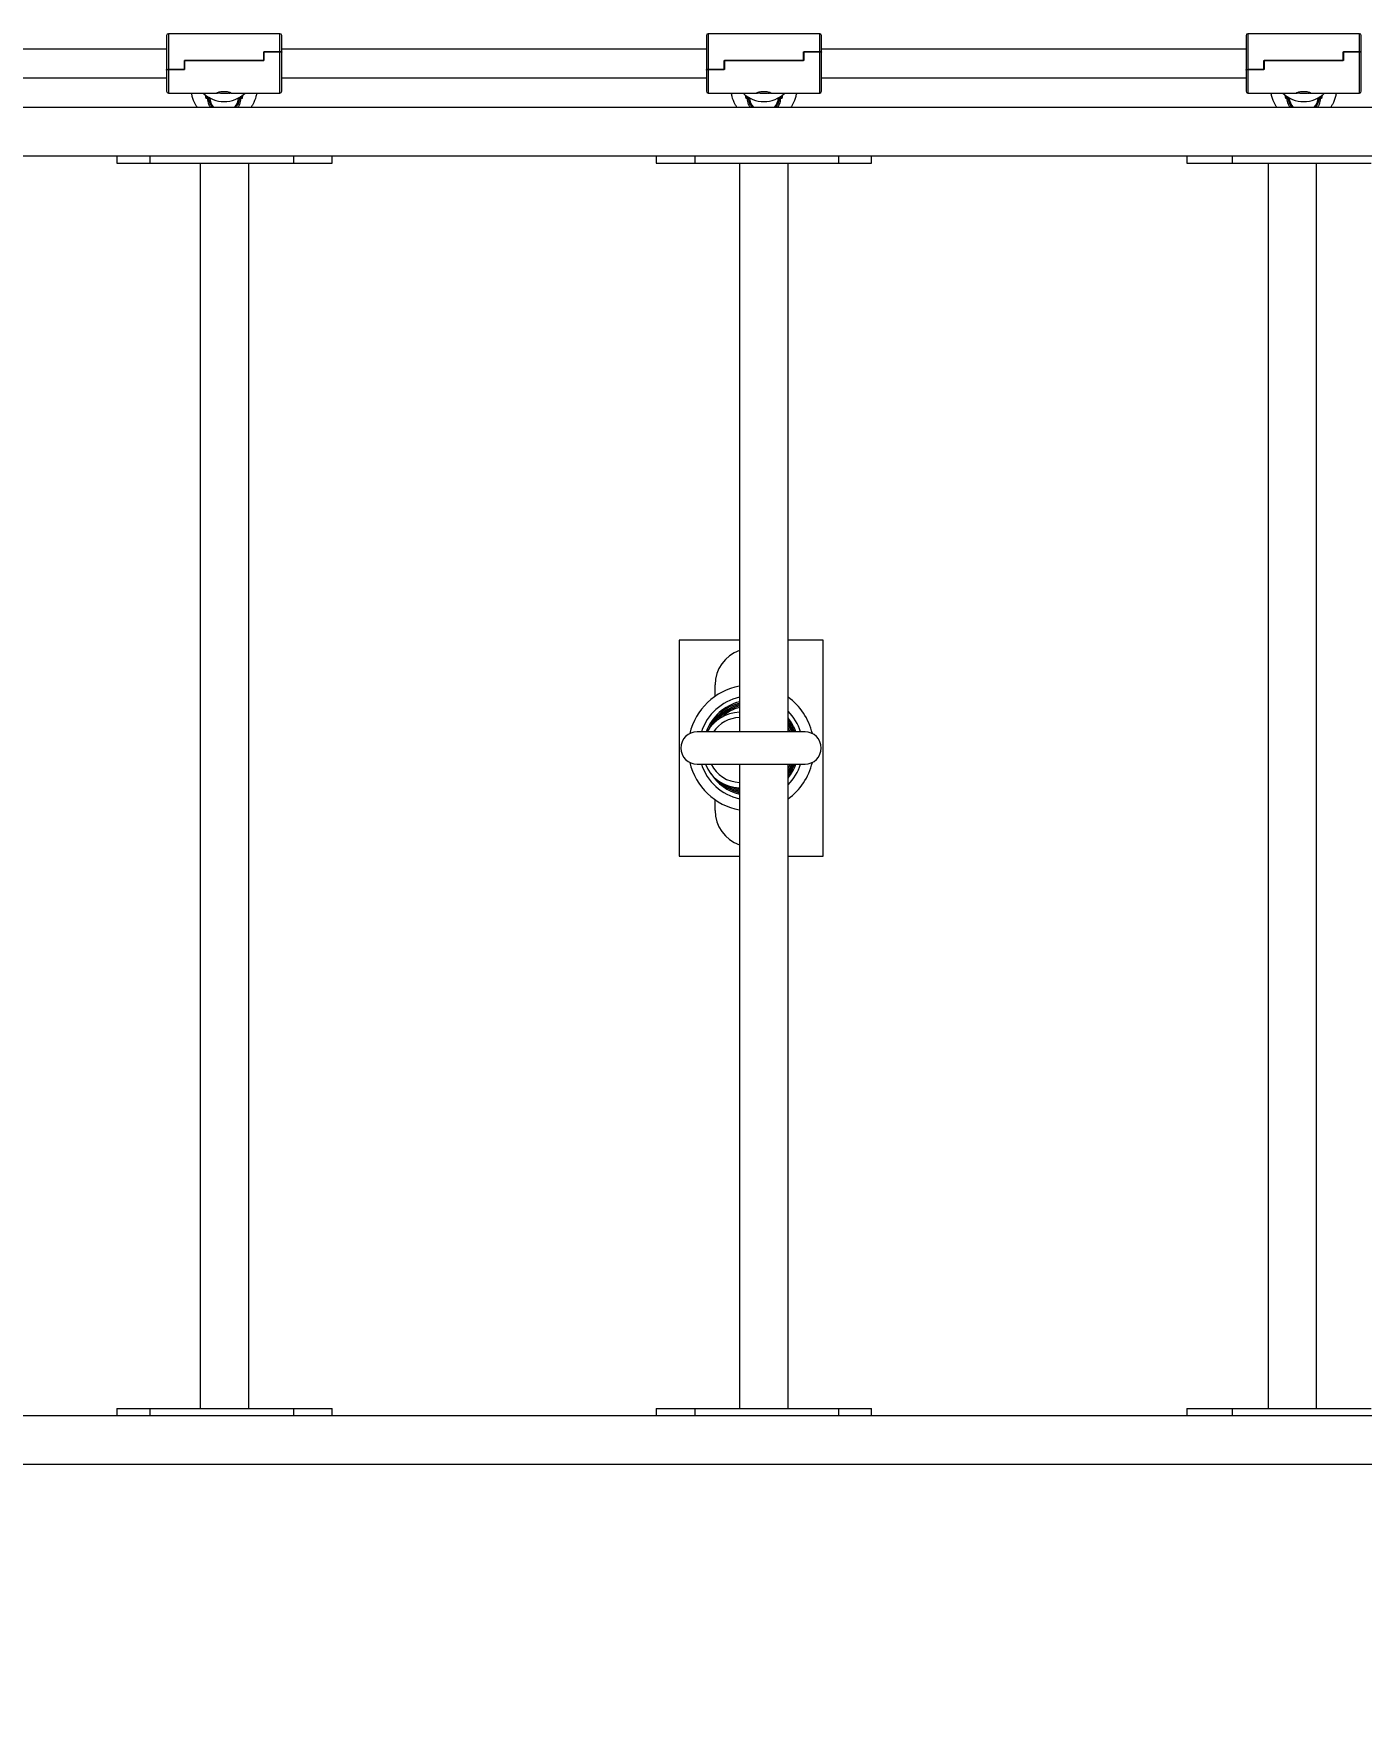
# Model space of a CAD drawing. Header units: millimetres. Extents: x -3404 to 5772, y -2831 to 1948.
# Drawn here: x -393 to 345, y -542 to 395 of the extents above; entities that cross this region are included whole.
import ezdxf

# ---------------------------------------------------------------- set-up
doc = ezdxf.new("R2010")
doc.units = ezdxf.units.MM
doc.layers.add('DIKOM_РАЗМЕР_ОБЪЕКТА', color=7, linetype='Continuous')
doc.styles.add('style1', font='arial.ttf', dxfattribs={"width": 0.8})
doc.dimstyles.new('1-50', dxfattribs={"dimtxt": 300, "dimasz": 200, "dimexe": 100, "dimexo": 0, "dimgap": 100, "dimtad": 1, "dimtxsty": 'style1', "dimcen": 200, "dimclrd": 7, "dimclre": 7, "dimclrt": 7, "dimadec": 1, "dimazin": 2, "dimtfac": 1, "dimtmove": 0, "dimatfit": 2, "dimfxl": 0, "dimlwd": 25, "dimlwe": 18, "dimarcsym": 0})

# ---------------------------------------------------------------- blocks, each defined once
blk = doc.blocks.new('*D10')
at = {"layer": 'Defpoints', "color": 0, "transparency": 16777216}
for p in [(-1904.25, -383.87), (1629.53, -383.87), (1629.53, -1182.49)]:
    blk.add_point(p, dxfattribs=at)
at = {"layer": 'DIKOM_РАЗМЕР_ОБЪЕКТА', "color": 7, "lineweight": 18, "transparency": 16777216}
for p, q in [((-1904.25, -383.87), (-1904.25, -1282.49)), ((1629.53, -383.87), (1629.53, -1282.49))]:
    blk.add_line(p, q, dxfattribs=at)
at = {"layer": 'DIKOM_РАЗМЕР_ОБЪЕКТА', "color": 7, "lineweight": 25, "transparency": 16777216}
blk.add_line((-1704.25, -1182.49), (1429.53, -1182.49), dxfattribs=at)
at = {"layer": 'DIKOM_РАЗМЕР_ОБЪЕКТА', "color": 7, "transparency": 16777216}
for points in [[(-1704.25, -1149.16), (-1704.25, -1215.82), (-1904.25, -1182.49)], [(1429.53, -1149.16), (1429.53, -1215.82), (1629.53, -1182.49)]]:
    blk.add_solid(points, dxfattribs=at)
at = {"layer": 'DIKOM_РАЗМЕР_ОБЪЕКТА', "color": 7, "transparency": 16777216, "insert": (-70.38, -929.22), "char_height": 300, "attachment_point": 5, "style": 'style1'}
blk.add_mtext('3500', dxfattribs=at)

msp = doc.modelspace()

# ---------------------------------------------------------------- linework, layer by layer
at = {"color": 7, "linetype": 'Continuous', "lineweight": 15}
for p, q in [((-256.349, 394.516), (-318.349, 394.516)), ((43.651, 394.516), (-18.349, 394.516)), ((343.651, 394.516), (281.651, 394.516)), ((-319.349, 386.016), (-555.349, 386.016)), ((-265.349, 384.496), (-256.349, 384.496)), ((-265.349, 379.593), (-265.349, 384.496)), ((-265.249, 384.189), (-265.349, 384.189)), ((-265.249, 384.399), (-265.249, 379.593)), ((-256.349, 384.399), (-265.249, 384.399)), ((-19.349, 386.016), (-255.349, 386.016)), ((-255.349, 384.395), (-255.349, 384.189)), ((34.651, 384.496), (43.651, 384.496)), ((34.651, 379.593), (34.651, 384.496)), ((34.751, 384.189), (34.651, 384.189)), ((34.751, 384.399), (34.751, 379.593)), ((43.651, 384.399), (34.751, 384.399)), ((280.651, 386.016), (44.651, 386.016)), ((44.651, 384.395), (44.651, 384.189)), ((334.651, 384.496), (343.651, 384.496)), ((334.651, 379.593), (334.651, 384.496)), ((334.751, 384.189), (334.651, 384.189)), ((334.751, 384.399), (334.751, 379.593)), ((343.651, 384.399), (334.751, 384.399)), ((-319.349, 379.211), (-319.349, 379.322)), ((-309.449, 379.593), (-265.349, 379.593)), ((-309.449, 374.644), (-309.449, 379.593)), ((-309.449, 379.211), (-309.349, 379.211)), ((-309.449, 379.067), (-309.349, 379.067)), ((-309.349, 379.593), (-309.349, 374.542)), ((-265.249, 379.593), (-309.349, 379.593)), ((-255.349, 379.322), (-255.349, 379.211)), ((-19.349, 379.211), (-19.349, 379.322)), ((-9.449, 379.593), (34.651, 379.593)), ((-9.449, 374.644), (-9.449, 379.593)), ((-9.449, 379.211), (-9.349, 379.211)), ((-9.449, 379.067), (-9.349, 379.067)), ((-9.349, 379.593), (-9.349, 374.542)), ((34.751, 379.593), (-9.349, 379.593)), ((44.651, 379.322), (44.651, 379.211)), ((280.651, 379.211), (280.651, 379.322)), ((290.551, 379.593), (334.651, 379.593)), ((290.551, 374.644), (290.551, 379.593)), ((290.551, 379.211), (290.651, 379.211)), ((290.551, 379.067), (290.651, 379.067)), ((290.651, 379.593), (290.651, 374.542)), ((334.751, 379.593), (290.651, 379.593)), ((-555.349, 370.016), (-319.349, 370.016)), ((-319.349, 374.33), (-319.349, 374.544)), ((-318.349, 374.644), (-309.449, 374.644)), ((-309.349, 374.542), (-318.349, 374.542)), ((-309.449, 374.542), (-309.449, 374.644)), ((-255.349, 370.016), (-19.349, 370.016)), ((-19.349, 374.33), (-19.349, 374.544)), ((-18.349, 374.644), (-9.449, 374.644)), ((-9.349, 374.542), (-18.349, 374.542)), ((-9.449, 374.542), (-9.449, 374.644)), ((44.651, 370.016), (280.651, 370.016)), ((280.651, 374.33), (280.651, 374.544)), ((281.651, 374.644), (290.551, 374.644)), ((290.651, 374.542), (281.651, 374.542)), ((290.551, 374.542), (290.551, 374.644)), ((-318.349, 361.516), (-290.979, 361.516)), ((-297.614, 360.355), (-297.308, 358.516)), ((-297.308, 358.516), (-297.614, 360.355)), ((-296.595, 358.516), (-297.308, 358.516)), ((-296.595, 358.516), (-297.308, 358.516)), ((-295.866, 358.516), (-295.866, 359.124)), ((-295.835, 358.516), (-295.849, 359.016)), ((-283.714, 361.516), (-256.349, 361.516)), ((-278.849, 359.016), (-278.864, 358.516)), ((-278.833, 359.124), (-278.833, 358.516)), ((-277.391, 358.516), (-278.104, 358.516)), ((-277.391, 358.516), (-278.104, 358.516)), ((-277.391, 358.516), (-277.051, 360.557)), ((-277.051, 360.557), (-277.391, 358.516)), ((-18.349, 361.516), (9.021, 361.516)), ((2.386, 360.355), (2.692, 358.516)), ((2.692, 358.516), (2.386, 360.355)), ((3.405, 358.516), (2.692, 358.516)), ((3.405, 358.516), (2.692, 358.516)), ((4.134, 358.516), (4.134, 359.124)), ((4.165, 358.516), (4.151, 359.016)), ((16.286, 361.516), (43.651, 361.516)), ((21.151, 359.016), (21.136, 358.516)), ((21.167, 359.124), (21.167, 358.516)), ((22.609, 358.516), (21.896, 358.516)), ((22.609, 358.516), (21.896, 358.516)), ((22.609, 358.516), (22.949, 360.557)), ((22.949, 360.557), (22.609, 358.516)), ((281.651, 361.516), (309.021, 361.516)), ((302.386, 360.355), (302.692, 358.516)), ((302.692, 358.516), (302.386, 360.355)), ((303.405, 358.516), (302.692, 358.516)), ((303.405, 358.516), (302.692, 358.516)), ((304.134, 358.516), (304.134, 359.124)), ((304.165, 358.516), (304.151, 359.016)), ((316.286, 361.516), (343.651, 361.516)), ((321.151, 359.016), (321.136, 358.516)), ((321.167, 359.124), (321.167, 358.516)), ((322.609, 358.516), (321.896, 358.516)), ((322.609, 358.516), (321.896, 358.516)), ((322.609, 358.516), (322.949, 360.557)), ((322.949, 360.557), (322.609, 358.516)), ((-819.203, 353.633), (544.483, 353.633)), ((-819.203, 326.633), (468.017, 326.633)), ((-347.06, 326.633), (-347.06, 322.633)), ((-347.06, 322.633), (-328.636, 322.633)), ((-328.636, 326.633), (-328.636, 322.633)), ((-328.636, 322.633), (-248.885, 322.633)), ((-300.684, 322.633), (-300.684, -369.367)), ((-273.684, -369.367), (-273.684, 322.633)), ((-248.885, 326.633), (-248.885, 322.633)), ((-248.885, 322.633), (-227.309, 322.633)), ((-227.309, 322.633), (-227.309, 326.633)), ((-47.313, 326.633), (-47.313, 322.633)), ((-47.313, 322.633), (-25.737, 322.633)), ((-25.737, 326.633), (-25.737, 322.633)), ((-25.737, 322.633), (54.014, 322.633)), ((-0.938, 322.633), (-0.938, 6.573)), ((26.062, 6.573), (26.062, 322.633)), ((54.014, 326.633), (54.014, 322.633)), ((54.014, 322.633), (72.438, 322.633)), ((72.438, 322.633), (72.438, 326.633)), ((247.7, 326.633), (247.7, 322.633)), ((247.7, 322.633), (272.861, 322.633)), ((272.861, 326.633), (272.861, 322.633)), ((272.861, 322.633), (350.152, 322.633)), ((292.845, 322.633), (292.845, -369.367)), ((319.845, -369.367), (319.845, 322.633)), ((-0.938, 57.573), (-34.504, 57.573)), ((-34.504, 57.573), (-34.504, -62.427)), ((45.496, 57.573), (26.062, 57.573)), ((45.496, -62.427), (45.496, 57.573)), ((-14.504, 26.295), (-14.504, 32.75)), ((35.496, 6.573), (-24.504, 6.573)), ((-24.504, -11.427), (35.496, -11.427)), ((-0.938, -11.427), (-0.938, -369.367)), ((26.062, -369.367), (26.062, -11.427)), ((-14.504, -37.212), (-14.504, -31.15)), ((-34.504, -62.427), (-0.938, -62.427)), ((26.062, -62.427), (45.496, -62.427)), ((-819.203, -373.367), (468.017, -373.367)), ((-347.06, -369.367), (-347.06, -373.367)), ((-347.06, -369.367), (-328.636, -369.367)), ((-328.636, -369.367), (-328.636, -373.367)), ((-328.636, -369.367), (-248.885, -369.367)), ((-248.885, -369.367), (-248.885, -373.367)), ((-248.885, -369.367), (-227.309, -369.367)), ((-227.309, -373.367), (-227.309, -369.367)), ((-47.313, -369.367), (-47.313, -373.367)), ((-47.313, -369.367), (-25.737, -369.367)), ((-25.737, -369.367), (-25.737, -373.367)), ((-25.737, -369.367), (54.014, -369.367)), ((54.014, -369.367), (54.014, -373.367)), ((54.014, -369.367), (72.438, -369.367)), ((72.438, -373.367), (72.438, -369.367)), ((247.7, -369.367), (247.7, -373.367)), ((247.7, -369.367), (272.861, -369.367)), ((272.861, -369.367), (272.861, -373.367)), ((272.861, -369.367), (350.152, -369.367)), ((-819.203, -400.367), (544.483, -400.367))]:
    msp.add_line(p, q, dxfattribs=at)
at = {"color": 8, "linetype": 'Continuous', "lineweight": 15}
for p, q in [((-318.349, 394.516), (-318.349, 374.644)), ((-256.349, 384.496), (-256.349, 394.516)), ((-18.349, 394.516), (-18.349, 374.644)), ((43.651, 384.496), (43.651, 394.516)), ((281.651, 394.516), (281.651, 374.644)), ((343.651, 384.496), (343.651, 394.516)), ((-256.349, 361.516), (-256.349, 384.399)), ((43.651, 361.516), (43.651, 384.399)), ((343.651, 361.516), (343.651, 384.399)), ((-318.349, 374.542), (-318.349, 361.516)), ((-18.349, 374.542), (-18.349, 361.516)), ((281.651, 374.542), (281.651, 361.516)), ((-296.595, 358.516), (-296.52, 359.71)), ((-289.785, 361.469), (-290.249, 361.507)), ((-284.45, 361.507), (-284.914, 361.469)), ((-278.18, 359.734), (-278.104, 358.516)), ((3.405, 358.516), (3.48, 359.71)), ((10.215, 361.469), (9.751, 361.507)), ((15.55, 361.507), (15.086, 361.469)), ((21.82, 359.734), (21.896, 358.516)), ((303.405, 358.516), (303.48, 359.71)), ((310.215, 361.469), (309.751, 361.507)), ((315.55, 361.507), (315.086, 361.469)), ((321.82, 359.734), (321.896, 358.516))]:
    msp.add_line(p, q, dxfattribs=at)
at = {"color": 7, "linetype": 'Continuous', "lineweight": 15, "flags": 128}
for points in [[(-295.347, 358.825), (-295.671, 359.009), (-295.866, 359.124)], [(4.653, 358.825), (4.329, 359.009), (4.134, 359.124)], [(304.653, 358.825), (304.329, 359.009), (304.134, 359.124)], [(26.062, 10.422), (26.969, 8.842), (28.014, 6.573)], [(28.014, -11.427), (26.969, -13.697), (26.062, -15.277)]]:
    msp.add_lwpolyline(points, dxfattribs=at)
at = {"color": 8, "linetype": 'Continuous', "lineweight": 15, "flags": 128}
for points in [[(27.216, 6.573), (26.542, 8.052), (26.062, 8.964)], [(26.062, -13.819), (27.147, -11.591), (27.216, -11.427)], [(-2.968, -24.361), (-1.631, -24.831), (-0.938, -25.04)]]:
    msp.add_lwpolyline(points, dxfattribs=at)
at = {"color": 7, "linetype": 'Continuous', "lineweight": 15}
for centre, radius, start, end in [((-318.349, 393.516), 1, 90, 180), ((-256.349, 393.516), 1, 0, 90), ((-18.349, 393.516), 1, 90, 180), ((43.651, 393.516), 1, 0, 90), ((281.651, 393.516), 1, 90, 180), ((343.651, 393.516), 1, 0, 90), ((-318.349, 362.516), 1, 180, 270), ((-287.349, 373.315), 16.55, 225.473446, 314.526554), ((-287.349, 359.016), 8, 181.369556, 222.292578), ((-287.349, 359.016), 8, 317.707422, 358.630511), ((-287.349, 359.016), 8.5, 356.627713, 0.654828), ((-256.349, 362.516), 1, 270, 0), ((-18.349, 362.516), 1, 180, 270), ((12.651, 373.316), 16.55, 225.474047, 314.525953), ((12.651, 359.016), 8, 181.369523, 222.292578), ((12.651, 359.016), 8, 317.707422, 358.630477), ((12.651, 359.016), 8.5, 356.627713, 0.654794), ((43.651, 362.516), 1, 270, 0), ((281.651, 362.516), 1, 180, 270), ((312.651, 373.315), 16.55, 225.47362, 314.52638), ((312.651, 359.016), 8, 181.369523, 222.292578), ((312.651, 359.016), 8, 317.707422, 358.630477), ((312.651, 359.016), 8.5, 356.627713, 0.654794), ((343.651, 362.516), 1, 270, 0), ((5.496, 32.75), 20, 108.765795, 180), ((5.496, -2.427), 35, 100.59286, 166.738524), ((5.496, -2.427), 25.75, 104.469492, 156.567725), ((5.496, -2.427), 24.25, 105.385968, 139.234966), ((5.496, -2.427), 35, 13.261476, 54.013139), ((-0.468, -3.523), 20.987, 91.282669, 151.245797), ((-0.468, -3.523), 17.987, 91.496647, 145.855161), ((5.496, -2.427), 25.75, 20.457627, 36.995837), ((-24.504, -2.427), 9, 90, 270), ((35.496, -2.427), 9, 270, 90), ((5.496, -2.427), 35, 193.261476, 259.40714), ((-0.468, -3.523), 20.987, 202.124693, 268.717331), ((-0.468, -3.523), 17.987, 206.06814, 268.503353), ((5.496, -2.427), 35, 305.986861, 346.738524), ((5.496, -2.427), 25.75, 323.004163, 339.542373), ((5.496, -2.427), 25.75, 224.254369, 255.530508), ((5.496, -2.427), 24.25, 241.587128, 254.614032), ((5.496, -37.212), 20, 180, 251.234205)]:
    msp.add_arc(centre, radius, start, end, dxfattribs=at)
at = {"color": 8, "linetype": 'Continuous', "lineweight": 15}
for centre, radius, start, end in [((-287.362, 359.065), 7.988, 181.725006, 222.846742), ((-287.333, 359.063), 7.983, 317.141752, 358.286501), ((12.636, 359.064), 7.985, 181.717629, 222.851866), ((12.665, 359.064), 7.985, 317.149114, 358.281391), ((312.636, 359.064), 7.985, 181.718944, 222.852804), ((312.664, 359.065), 7.987, 317.151234, 358.277018), ((5.496, -2.427), 28.974, 102.830296, 161.902982), ((5.496, -2.427), 26.49, 104.056847, 160.138305), ((5.496, -2.427), 25.01, 104.907393, 147.40675), ((5.496, -2.427), 24.99, 104.919601, 147.179231), ((5.496, -2.427), 23.51, 105.882842, 131.925337), ((5.496, -2.427), 28.974, 18.097018, 44.779991), ((5.496, -2.427), 26.49, 19.861695, 39.070768), ((5.496, -2.427), 25.01, 21.091356, 34.683225), ((5.496, -2.427), 24.99, 21.109043, 34.616905), ((5.496, -2.427), 28.974, 198.097018, 257.169704), ((5.496, -2.427), 26.49, 212.333829, 255.943153), ((5.496, -2.427), 26.49, 320.929232, 340.138305), ((5.496, -2.427), 28.974, 315.220009, 341.902982), ((5.496, -2.427), 25.01, 325.316775, 338.908644), ((5.496, -2.427), 24.99, 325.383095, 338.890957), ((5.496, -2.427), 25.01, 233.415344, 255.092607), ((5.496, -2.427), 24.99, 233.642864, 255.080399)]:
    msp.add_arc(centre, radius, start, end, dxfattribs=at)
at = {"color": 7, "linetype": 'Continuous', "lineweight": 15}
for points, knots in [([(-319.349, 393.452), (-319.349, 393.465), (-319.349, 393.508), (-319.349, 392.973), (-319.349, 391.832), (-319.349, 390.057), (-319.349, 387.784), (-319.349, 385.155), (-319.349, 382.362), (-319.349, 380.434), (-319.349, 379.497)], [0, 0, 0, 0, 0.0591855, 0.1906943, 0.3276707, 0.467555, 0.6074371, 0.7444152, 0.8759249, 1, 1, 1, 1]), ([(-255.349, 384.395), (-255.349, 385.082), (-255.349, 386.48), (-255.349, 388.374), (-255.349, 390.072), (-255.349, 391.481), (-255.349, 392.555), (-255.349, 393.227), (-255.349, 393.528), (-255.349, 393.488), (-255.349, 393.477)], [0, 0, 0, 0, 0.1296973, 0.2641892, 0.4020816, 0.5417365, 0.6813953, 0.8192876, 0.9537822, 1, 1, 1, 1]), ([(-19.349, 393.452), (-19.349, 393.465), (-19.349, 393.508), (-19.349, 392.973), (-19.349, 391.832), (-19.349, 390.057), (-19.349, 387.784), (-19.349, 385.155), (-19.349, 382.362), (-19.349, 380.434), (-19.349, 379.497)], [0, 0, 0, 0, 0.0591855, 0.1906943, 0.3276707, 0.467555, 0.6074371, 0.7444152, 0.8759249, 1, 1, 1, 1]), ([(44.651, 384.395), (44.651, 385.082), (44.651, 386.48), (44.651, 388.374), (44.651, 390.072), (44.651, 391.481), (44.651, 392.555), (44.651, 393.227), (44.651, 393.528), (44.651, 393.488), (44.651, 393.477)], [0, 0, 0, 0, 0.1296973, 0.2641892, 0.4020816, 0.5417365, 0.6813953, 0.8192876, 0.9537822, 1, 1, 1, 1]), ([(280.651, 393.452), (280.651, 393.465), (280.651, 393.508), (280.651, 392.973), (280.651, 391.832), (280.651, 390.057), (280.651, 387.784), (280.651, 385.155), (280.651, 382.362), (280.651, 380.434), (280.651, 379.497)], [0, 0, 0, 0, 0.0591855, 0.1906943, 0.3276707, 0.467555, 0.6074371, 0.7444152, 0.8759249, 1, 1, 1, 1]), ([(344.651, 384.395), (344.651, 385.082), (344.651, 386.48), (344.651, 388.374), (344.651, 390.072), (344.651, 391.481), (344.651, 392.555), (344.651, 393.227), (344.651, 393.528), (344.651, 393.488), (344.651, 393.477)], [0, 0, 0, 0, 0.1296973, 0.2641892, 0.4020816, 0.5417365, 0.6813953, 0.8192876, 0.9537822, 1, 1, 1, 1]), ([(-256.349, 384.496), (-256.241, 384.495), (-256.024, 384.493), (-255.734, 384.477), (-255.508, 384.453), (-255.372, 384.424), (-255.356, 384.404), (-255.349, 384.395)], [0, 0, 0, 0, 0.2016758, 0.4031313, 0.6086064, 0.8233019, 1, 1, 1, 1]), ([(-255.349, 384.299), (-255.361, 384.311), (-255.385, 384.334), (-255.571, 384.365), (-255.843, 384.388), (-256.121, 384.398), (-256.292, 384.399), (-256.349, 384.399)], [0, 0, 0, 0, 0.2289651, 0.4581227, 0.6805921, 0.8923685, 1, 1, 1, 1]), ([(-255.349, 379.497), (-255.349, 380.323), (-255.349, 381.974), (-255.349, 383.524), (-255.349, 384.299)], [0, 0, 0, 0, 0.4999953, 1, 1, 1, 1]), ([(43.651, 384.496), (43.759, 384.495), (43.976, 384.493), (44.266, 384.477), (44.492, 384.453), (44.628, 384.424), (44.644, 384.404), (44.651, 384.395)], [0, 0, 0, 0, 0.2016728, 0.4031902, 0.6086123, 0.8233045, 1, 1, 1, 1]), ([(44.651, 384.299), (44.639, 384.311), (44.615, 384.334), (44.429, 384.365), (44.157, 384.388), (43.879, 384.398), (43.708, 384.399), (43.651, 384.399)], [0, 0, 0, 0, 0.2289651, 0.4581227, 0.6805921, 0.8923685, 1, 1, 1, 1]), ([(44.651, 379.497), (44.651, 380.323), (44.651, 381.974), (44.651, 383.524), (44.651, 384.299)], [0, 0, 0, 0, 0.4999953, 1, 1, 1, 1]), ([(343.651, 384.496), (343.759, 384.495), (343.976, 384.493), (344.266, 384.477), (344.492, 384.453), (344.628, 384.424), (344.644, 384.404), (344.651, 384.395)], [0, 0, 0, 0, 0.2016416, 0.4031644, 0.6086169, 0.8232998, 1, 1, 1, 1]), ([(344.651, 384.299), (344.639, 384.311), (344.615, 384.334), (344.429, 384.365), (344.157, 384.388), (343.879, 384.398), (343.708, 384.399), (343.651, 384.399)], [0, 0, 0, 0, 0.2289647, 0.4581461, 0.6806211, 0.8924028, 1, 1, 1, 1]), ([(344.651, 379.497), (344.651, 380.323), (344.651, 381.974), (344.651, 383.524), (344.651, 384.299)], [0, 0, 0, 0, 0.4999953, 1, 1, 1, 1]), ([(-319.349, 379.497), (-319.349, 378.665), (-319.349, 377.001), (-319.349, 375.363), (-319.349, 374.544)], [0, 0, 0, 0, 0.500001, 1, 1, 1, 1]), ([(-255.349, 362.581), (-255.349, 362.57), (-255.349, 362.537), (-255.349, 363.059), (-255.349, 364.139), (-255.349, 365.843), (-255.349, 368.083), (-255.349, 370.743), (-255.349, 373.645), (-255.349, 376.603), (-255.349, 378.551), (-255.349, 379.497)], [0, 0, 0, 0, 0.0574366, 0.1672591, 0.2836617, 0.4049033, 0.5287181, 0.6525313, 0.7737726, 0.8901745, 1, 1, 1, 1]), ([(-19.349, 379.497), (-19.349, 378.665), (-19.349, 377.001), (-19.349, 375.363), (-19.349, 374.544)], [0, 0, 0, 0, 0.500001, 1, 1, 1, 1]), ([(44.651, 362.581), (44.651, 362.57), (44.651, 362.537), (44.651, 363.059), (44.651, 364.139), (44.651, 365.843), (44.651, 368.083), (44.651, 370.743), (44.651, 373.645), (44.651, 376.603), (44.651, 378.551), (44.651, 379.497)], [0, 0, 0, 0, 0.0574366, 0.1672591, 0.2836617, 0.4049033, 0.5287181, 0.6525313, 0.7737726, 0.8901745, 1, 1, 1, 1]), ([(280.651, 379.497), (280.651, 378.665), (280.651, 377.001), (280.651, 375.363), (280.651, 374.544)], [0, 0, 0, 0, 0.500001, 1, 1, 1, 1]), ([(344.651, 362.581), (344.651, 362.57), (344.651, 362.537), (344.651, 363.059), (344.651, 364.139), (344.651, 365.843), (344.651, 368.083), (344.651, 370.743), (344.651, 373.645), (344.651, 376.603), (344.651, 378.551), (344.651, 379.497)], [0, 0, 0, 0, 0.0574366, 0.1672591, 0.2836617, 0.4049033, 0.5287181, 0.6525313, 0.7737726, 0.8901745, 1, 1, 1, 1]), ([(-319.349, 374.544), (-319.337, 374.556), (-319.314, 374.579), (-319.127, 374.61), (-318.855, 374.633), (-318.578, 374.643), (-318.407, 374.644), (-318.349, 374.644)], [0, 0, 0, 0, 0.2289346, 0.4581399, 0.6806501, 0.892439, 1, 1, 1, 1]), ([(-318.349, 374.542), (-318.458, 374.541), (-318.675, 374.539), (-318.965, 374.522), (-319.191, 374.499), (-319.327, 374.47), (-319.342, 374.45), (-319.349, 374.441)], [0, 0, 0, 0, 0.2016057, 0.403131, 0.6086067, 0.8233086, 1, 1, 1, 1]), ([(-319.349, 374.441), (-319.349, 373.701), (-319.349, 372.194), (-319.349, 370.056), (-319.349, 368.055), (-319.349, 366.281), (-319.349, 364.807), (-319.349, 363.679), (-319.349, 362.935), (-319.349, 362.549), (-319.349, 362.554), (-319.349, 362.556)], [0, 0, 0, 0, 0.1111413, 0.2263915, 0.3445562, 0.4642326, 0.5839081, 0.7020709, 0.8173232, 0.9284634, 1, 1, 1, 1]), ([(-19.349, 374.544), (-19.337, 374.556), (-19.314, 374.579), (-19.127, 374.61), (-18.855, 374.633), (-18.578, 374.643), (-18.407, 374.644), (-18.349, 374.644)], [0, 0, 0, 0, 0.2289354, 0.4580931, 0.6805921, 0.8923703, 1, 1, 1, 1]), ([(-18.349, 374.542), (-18.458, 374.541), (-18.675, 374.539), (-18.965, 374.522), (-19.191, 374.499), (-19.327, 374.47), (-19.342, 374.45), (-19.349, 374.441)], [0, 0, 0, 0, 0.2016723, 0.403191, 0.60861, 0.8233049, 1, 1, 1, 1]), ([(-19.349, 374.441), (-19.349, 373.701), (-19.349, 372.194), (-19.349, 370.056), (-19.349, 368.055), (-19.349, 366.281), (-19.349, 364.807), (-19.349, 363.679), (-19.349, 362.935), (-19.349, 362.549), (-19.349, 362.554), (-19.349, 362.556)], [0, 0, 0, 0, 0.1111413, 0.2263915, 0.3445562, 0.4642326, 0.5839081, 0.7020709, 0.8173232, 0.9284634, 1, 1, 1, 1]), ([(280.651, 374.544), (280.663, 374.556), (280.686, 374.579), (280.873, 374.61), (281.145, 374.633), (281.422, 374.643), (281.593, 374.644), (281.651, 374.644)], [0, 0, 0, 0, 0.228935, 0.4581165, 0.6806211, 0.8924046, 1, 1, 1, 1]), ([(281.651, 374.542), (281.542, 374.541), (281.325, 374.539), (281.035, 374.522), (280.809, 374.499), (280.674, 374.47), (280.658, 374.45), (280.651, 374.441)], [0, 0, 0, 0, 0.2016411, 0.4031652, 0.6086146, 0.8233002, 1, 1, 1, 1]), ([(280.651, 374.441), (280.651, 373.701), (280.651, 372.194), (280.651, 370.056), (280.651, 368.055), (280.651, 366.281), (280.651, 364.807), (280.651, 363.679), (280.651, 362.935), (280.651, 362.549), (280.651, 362.554), (280.651, 362.556)], [0, 0, 0, 0, 0.1111413, 0.2263915, 0.3445562, 0.4642326, 0.5839081, 0.7020709, 0.8173232, 0.9284634, 1, 1, 1, 1]), ([(-302.358, 353.633), (-302.678, 354.146), (-303.84, 356.012), (-304.905, 358.691), (-305.338, 360.885), (-305.462, 361.516)], [0, 0, 0, 0, 0.2128918, 0.7736255, 1, 1, 1, 1]), ([(-295.835, 358.516), (-295.841, 358.516), (-295.854, 358.516), (-295.952, 358.516), (-296.095, 358.516), (-296.264, 358.516), (-296.432, 358.516), (-296.54, 358.516), (-296.59, 358.516), (-296.595, 358.516)], [0, 0, 0, 0, 0.1776728, 0.3554488, 0.5284528, 0.6892498, 0.8388328, 0.9829921, 1, 1, 1, 1]), ([(-296.595, 358.516), (-296.547, 358.516), (-296.452, 358.516), (-296.29, 358.516), (-296.135, 358.516), (-295.999, 358.516), (-295.913, 358.516), (-295.85, 358.516), (-295.841, 358.516), (-295.835, 358.516)], [0, 0, 0, 0, 0.145368, 0.2907924, 0.4346656, 0.582207, 0.7386302, 0.8216357, 1, 1, 1, 1]), ([(-293.773, 353.633), (-294.269, 354.242), (-295.453, 355.694), (-295.694, 357.48), (-295.835, 358.516)], [0, 0, 0, 0, 0.4195338, 1, 1, 1, 1]), ([(-290.523, 361.539), (-290.759, 361.526), (-291.222, 361.5), (-291.417, 361.576), (-291.202, 361.755), (-290.558, 362.011), (-289.559, 362.271), (-288.301, 362.451), (-286.942, 362.483), (-285.648, 362.36), (-284.537, 362.129), (-283.722, 361.859), (-283.391, 361.679), (-283.321, 361.56), (-283.481, 361.5), (-283.946, 361.526), (-284.176, 361.539)], [0, 0, 0, 0, 0.0750195, 0.1469893, 0.2212997, 0.2955645, 0.3711248, 0.4477142, 0.5228386, 0.5962762, 0.6704361, 0.7465741, 0.8229215, 0.853009, 0.9273241, 1, 1, 1, 1]), ([(-289.785, 361.469), (-289.917, 361.494), (-290.084, 361.526), (-290.265, 361.54), (-290.384, 361.545), (-290.467, 361.541), (-290.523, 361.539)], [0, 0, 0, 0, 0.4919468, 0.618304, 0.7446901, 1, 1, 1, 1]), ([(-284.914, 361.469), (-285.293, 361.397), (-286.05, 361.252), (-287.399, 361.186), (-288.71, 361.262), (-289.433, 361.401), (-289.785, 361.469)], [0, 0, 0, 0, 0.255202, 0.5105806, 0.7615715, 1, 1, 1, 1]), ([(-284.914, 361.469), (-284.781, 361.494), (-284.615, 361.526), (-284.434, 361.54), (-284.314, 361.545), (-284.231, 361.541), (-284.176, 361.539)], [0, 0, 0, 0, 0.4919034, 0.6182714, 0.7446683, 1, 1, 1, 1]), ([(-278.864, 358.516), (-279.004, 357.481), (-279.246, 355.695), (-280.428, 354.243), (-280.925, 353.633)], [0, 0, 0, 0, 0.5799216, 1, 1, 1, 1]), ([(-278.864, 358.516), (-278.858, 358.516), (-278.845, 358.516), (-278.747, 358.516), (-278.604, 358.516), (-278.435, 358.516), (-278.267, 358.516), (-278.159, 358.516), (-278.109, 358.516), (-278.104, 358.516)], [0, 0, 0, 0, 0.1776736, 0.3554981, 0.5285208, 0.6894474, 0.8389375, 0.9831123, 1, 1, 1, 1]), ([(-278.864, 358.516), (-278.858, 358.516), (-278.845, 358.516), (-278.747, 358.516), (-278.604, 358.516), (-278.435, 358.516), (-278.267, 358.516), (-278.159, 358.516), (-278.109, 358.516), (-278.104, 358.516)], [0, 0, 0, 0, 0.1776651, 0.3555051, 0.5284363, 0.689346, 0.8388285, 0.9830989, 1, 1, 1, 1]), ([(-269.236, 361.516), (-269.361, 360.885), (-269.794, 358.692), (-270.854, 356.007), (-272.027, 354.146), (-272.35, 353.633)], [0, 0, 0, 0, 0.2262404, 0.7866421, 1, 1, 1, 1]), ([(-2.358, 353.633), (-2.678, 354.146), (-3.84, 356.012), (-4.905, 358.691), (-5.338, 360.885), (-5.462, 361.516)], [0, 0, 0, 0, 0.2128985, 0.773626, 1, 1, 1, 1]), ([(4.165, 358.516), (4.159, 358.516), (4.147, 358.516), (4.048, 358.516), (3.906, 358.516), (3.736, 358.516), (3.568, 358.516), (3.46, 358.516), (3.41, 358.516), (3.405, 358.516)], [0, 0, 0, 0, 0.1776475, 0.3554698, 0.5283839, 0.6892776, 0.8387453, 0.9828989, 1, 1, 1, 1]), ([(3.405, 358.516), (3.453, 358.516), (3.548, 358.516), (3.71, 358.516), (3.865, 358.516), (4.001, 358.516), (4.087, 358.516), (4.15, 358.516), (4.159, 358.516), (4.165, 358.516)], [0, 0, 0, 0, 0.1453642, 0.2907849, 0.4346543, 0.5821919, 0.7386111, 0.8216586, 1, 1, 1, 1]), ([(6.228, 353.633), (5.731, 354.242), (4.547, 355.694), (4.306, 357.48), (4.165, 358.516)], [0, 0, 0, 0, 0.4195426, 1, 1, 1, 1]), ([(9.478, 361.539), (9.241, 361.526), (8.778, 361.5), (8.583, 361.576), (8.798, 361.755), (9.442, 362.011), (10.441, 362.271), (11.699, 362.451), (13.058, 362.483), (14.352, 362.36), (15.463, 362.129), (16.278, 361.859), (16.609, 361.679), (16.679, 361.56), (16.519, 361.5), (16.054, 361.526), (15.824, 361.539)], [0, 0, 0, 0, 0.0750226, 0.1469923, 0.2213038, 0.2955653, 0.3711257, 0.447715, 0.522846, 0.5962836, 0.6704379, 0.7465759, 0.8229252, 0.8530122, 0.9273273, 1, 1, 1, 1]), ([(10.215, 361.469), (10.083, 361.494), (9.916, 361.526), (9.735, 361.54), (9.616, 361.545), (9.533, 361.541), (9.478, 361.539)], [0, 0, 0, 0, 0.4918998, 0.6183461, 0.744742, 1, 1, 1, 1]), ([(15.086, 361.469), (14.707, 361.397), (13.95, 361.252), (12.601, 361.186), (11.29, 361.262), (10.567, 361.401), (10.215, 361.469)], [0, 0, 0, 0, 0.255182, 0.5105831, 0.7615516, 1, 1, 1, 1]), ([(15.086, 361.469), (15.219, 361.494), (15.385, 361.526), (15.566, 361.54), (15.686, 361.545), (15.769, 361.541), (15.824, 361.539)], [0, 0, 0, 0, 0.4918644, 0.6183017, 0.7446885, 1, 1, 1, 1]), ([(21.136, 358.516), (20.996, 357.481), (20.754, 355.695), (19.572, 354.243), (19.075, 353.633)], [0, 0, 0, 0, 0.5799128, 1, 1, 1, 1]), ([(21.136, 358.516), (21.142, 358.516), (21.155, 358.516), (21.253, 358.516), (21.396, 358.516), (21.565, 358.516), (21.733, 358.516), (21.841, 358.516), (21.891, 358.516), (21.896, 358.516)], [0, 0, 0, 0, 0.1776787, 0.3554367, 0.5284465, 0.6893611, 0.8389495, 0.9831136, 1, 1, 1, 1]), ([(21.136, 358.516), (21.142, 358.516), (21.155, 358.516), (21.253, 358.516), (21.396, 358.516), (21.565, 358.516), (21.733, 358.516), (21.841, 358.516), (21.891, 358.516), (21.896, 358.516)], [0, 0, 0, 0, 0.1776614, 0.3554443, 0.528455, 0.6893613, 0.8388407, 0.9830056, 1, 1, 1, 1]), ([(30.764, 361.516), (30.639, 360.885), (30.206, 358.692), (29.147, 356.007), (27.973, 354.146), (27.65, 353.633)], [0, 0, 0, 0, 0.2262399, 0.7866353, 1, 1, 1, 1]), ([(297.642, 353.633), (297.322, 354.146), (296.16, 356.012), (295.095, 358.691), (294.662, 360.885), (294.538, 361.516)], [0, 0, 0, 0, 0.2128918, 0.7736255, 1, 1, 1, 1]), ([(304.165, 358.516), (304.159, 358.516), (304.146, 358.516), (304.048, 358.516), (303.905, 358.516), (303.736, 358.516), (303.568, 358.516), (303.46, 358.516), (303.41, 358.516), (303.405, 358.516)], [0, 0, 0, 0, 0.1776685, 0.355476, 0.5284431, 0.689296, 0.8388284, 0.9829916, 1, 1, 1, 1]), ([(303.405, 358.516), (303.453, 358.516), (303.548, 358.516), (303.71, 358.516), (303.865, 358.516), (304.001, 358.516), (304.087, 358.516), (304.15, 358.516), (304.159, 358.516), (304.165, 358.516)], [0, 0, 0, 0, 0.1453202, 0.290802, 0.4346779, 0.582177, 0.7386032, 0.8216323, 1, 1, 1, 1]), ([(306.227, 353.633), (305.731, 354.242), (304.547, 355.694), (304.306, 357.48), (304.165, 358.516)], [0, 0, 0, 0, 0.4195382, 1, 1, 1, 1]), ([(309.477, 361.539), (309.241, 361.526), (308.778, 361.5), (308.583, 361.576), (308.798, 361.755), (309.442, 362.011), (310.441, 362.271), (311.699, 362.451), (313.058, 362.483), (314.352, 362.36), (315.463, 362.129), (316.278, 361.859), (316.609, 361.679), (316.679, 361.56), (316.519, 361.5), (316.054, 361.526), (315.824, 361.539)], [0, 0, 0, 0, 0.0750195, 0.1469898, 0.2213007, 0.2955639, 0.3711242, 0.4477136, 0.5228413, 0.5962789, 0.670436, 0.746574, 0.8229223, 0.8530096, 0.9273241, 1, 1, 1, 1]), ([(310.215, 361.469), (310.083, 361.494), (309.916, 361.526), (309.735, 361.54), (309.616, 361.545), (309.533, 361.541), (309.477, 361.539)], [0, 0, 0, 0, 0.4919233, 0.6183251, 0.744716, 1, 1, 1, 1]), ([(315.086, 361.469), (314.707, 361.397), (313.95, 361.252), (312.601, 361.186), (311.29, 361.262), (310.567, 361.401), (310.215, 361.469)], [0, 0, 0, 0, 0.2551923, 0.5105825, 0.7615513, 1, 1, 1, 1]), ([(315.086, 361.469), (315.219, 361.494), (315.385, 361.526), (315.566, 361.54), (315.686, 361.545), (315.769, 361.541), (315.824, 361.539)], [0, 0, 0, 0, 0.4919251, 0.6182877, 0.7446792, 1, 1, 1, 1]), ([(321.136, 358.516), (320.996, 357.481), (320.754, 355.695), (319.572, 354.243), (319.075, 353.633)], [0, 0, 0, 0, 0.5799206, 1, 1, 1, 1]), ([(321.136, 358.516), (321.142, 358.516), (321.155, 358.516), (321.253, 358.516), (321.396, 358.516), (321.565, 358.516), (321.733, 358.516), (321.841, 358.516), (321.891, 358.516), (321.896, 358.516)], [0, 0, 0, 0, 0.1776762, 0.3554674, 0.5284836, 0.6894042, 0.8389435, 0.9831129, 1, 1, 1, 1]), ([(321.136, 358.516), (321.142, 358.516), (321.155, 358.516), (321.253, 358.516), (321.396, 358.516), (321.565, 358.516), (321.733, 358.516), (321.841, 358.516), (321.891, 358.516), (321.896, 358.516)], [0, 0, 0, 0, 0.1776627, 0.3554734, 0.5284438, 0.6893513, 0.8388865, 0.9830523, 1, 1, 1, 1]), ([(330.764, 361.516), (330.639, 360.885), (330.206, 358.692), (329.147, 356.007), (327.973, 354.146), (327.65, 353.633)], [0, 0, 0, 0, 0.2262384, 0.786639, 1, 1, 1, 1])]:
    msp.add_open_spline(points, degree=3, knots=knots, dxfattribs=at)
at = {"color": 8, "linetype": 'Continuous', "lineweight": 15}
for points, knots in [([(-294.953, 353.633), (-294.97, 353.653), (-295.367, 354.125), (-296.168, 355.732), (-296.424, 357.405), (-296.595, 358.516)], [0, 0, 0, 0, 0.0147698, 0.3450856, 1, 1, 1, 1]), ([(-278.104, 358.516), (-278.273, 357.407), (-278.528, 355.741), (-279.328, 354.133), (-279.726, 353.659), (-279.748, 353.633)], [0, 0, 0, 0, 0.6532996, 0.9810103, 1, 1, 1, 1]), ([(5.047, 353.633), (5.03, 353.653), (4.633, 354.124), (3.832, 355.732), (3.576, 357.405), (3.405, 358.516)], [0, 0, 0, 0, 0.0147834, 0.3450864, 1, 1, 1, 1]), ([(21.896, 358.516), (21.727, 357.407), (21.472, 355.741), (20.673, 354.133), (20.274, 353.659), (20.252, 353.633)], [0, 0, 0, 0, 0.6532996, 0.9810103, 1, 1, 1, 1]), ([(305.047, 353.633), (305.03, 353.653), (304.633, 354.124), (303.832, 355.732), (303.576, 357.405), (303.405, 358.516)], [0, 0, 0, 0, 0.0147834, 0.3450913, 1, 1, 1, 1]), ([(321.896, 358.516), (321.727, 357.407), (321.472, 355.741), (320.672, 354.133), (320.274, 353.659), (320.252, 353.633)], [0, 0, 0, 0, 0.6532954, 0.9810103, 1, 1, 1, 1])]:
    msp.add_open_spline(points, degree=3, knots=knots, dxfattribs=at)

# ---------------------------------------------------------------- dimensions: what is measured, and where the dimension line sits
at = {"layer": 'DIKOM_РАЗМЕР_ОБЪЕКТА'}
dim = msp.add_linear_dim(base=(1629.532, -1182.49), p1=(-1904.251, -383.867), p2=(1629.532, -383.867), text='3500', dimstyle='1-50', dxfattribs=at)
dim.commit()
dim.dimension.update_dxf_attribs({"geometry": '*D10', "text_midpoint": (-70.38, -1182.49), "dimtype": 160})

doc.saveas('drawing.dxf')
